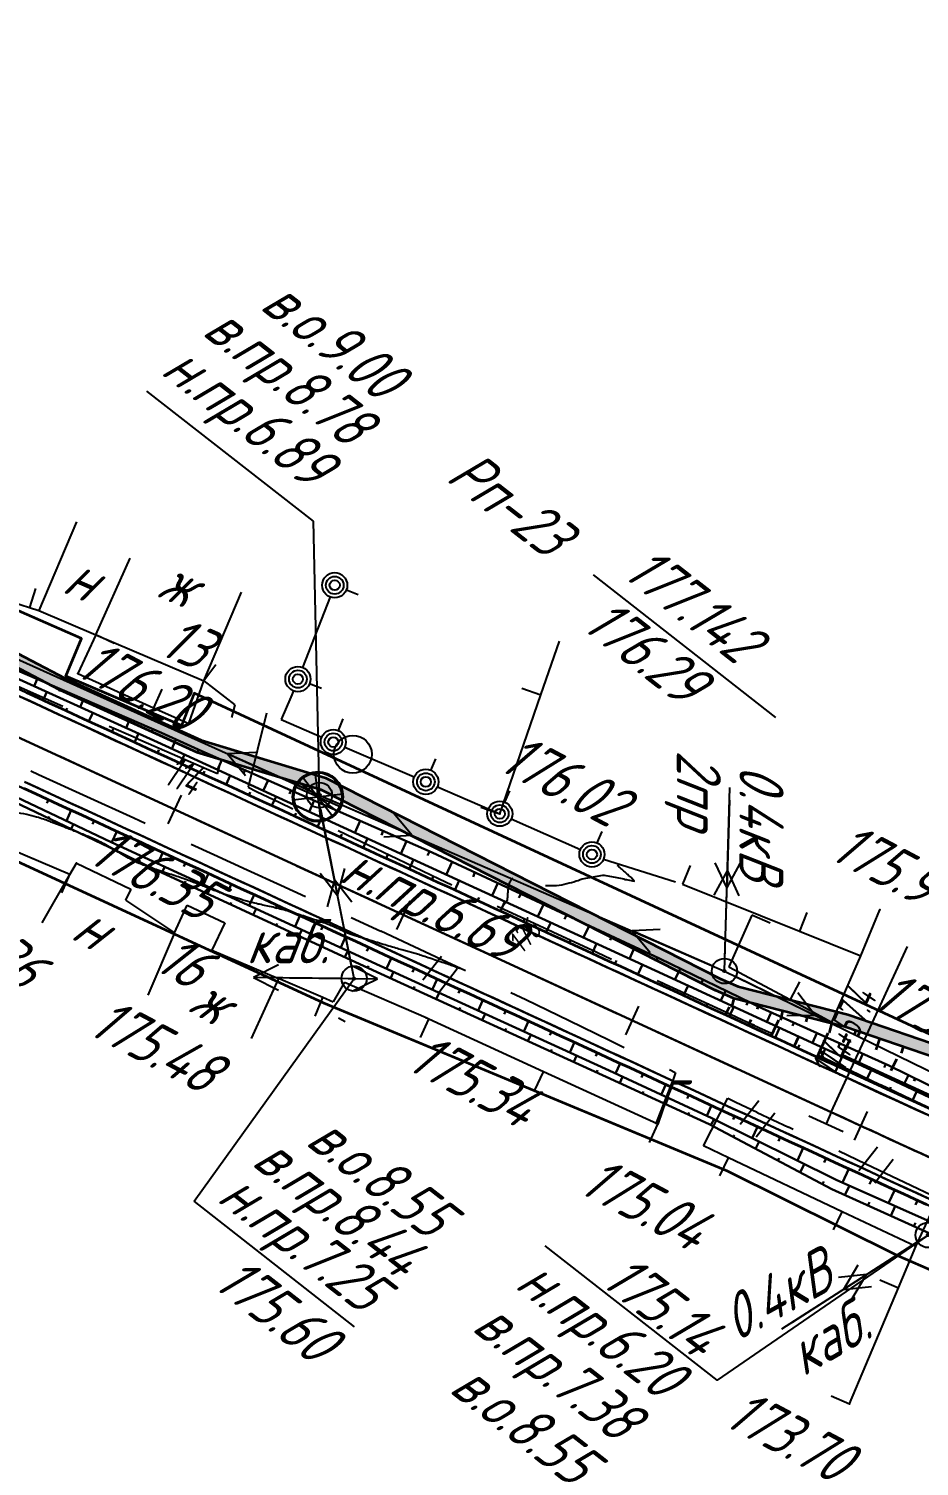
# Model space of a CAD drawing. Header units: millimetres. Extents: x -698 to 8131, y -704 to 4503.
# Drawn here: x 7150.6 to 7221.4, y 636.2 to 750.4 of the extents above; entities that cross this region are included whole.
import ezdxf

# ---------------------------------------------------------------- set-up
doc = ezdxf.new("R2010")
doc.units = ezdxf.units.MM
for name, pattern in [('CONTI', [0]), ('DASHED', [0.75, 0.5, -0.25]), ('STROT', [1.7, 0.5, -1.2])]:
    doc.linetypes.add(name, pattern=pattern)
for name, color, linetype, lineweight in [('10', 1, 'Continuous', 35), ('КОПИЯ_ОСЬ_13_ОТКОСЫ', 7, 'Continuous', 30), ('КОПИЯ_ОСЬ_ГРАНИЦЫ_ПОЛОС', 7, 'Continuous', 30), ('Остановки', 1, 'Continuous', 30), ('ОСЬ_ВЕРХ_ПОКРЫТИЯ_ГРАНИЦЫ_ПОЛОС', 7, 'Continuous', 30), ('ОСЬ_ВЕРХ_ПОКРЫТИЯ_ОСЬ', 1, 'Continuous', 30), ('Ось_примыкания', 1, 'Continuous', 35), ('Тротуар', 40, 'Continuous', 35)]:
    doc.layers.add(name, color=color, linetype=linetype, lineweight=lineweight)
for name, color, linetype in [('GOR_BDEFAULT', 212, 'CONTI'), ('NAD_MDEFAULT', 7, 'CONTI'), ('PI_OTDEFAULT', 172, 'CONTI'), ('PI_TTDEFAULT', 5, 'CONTI'), ('SIT_LDEFAULT', 7, 'CONTI'), ('USLZNDEFAULT', 7, 'CONTI'), ('ZAPSKDEFAULT', 7, 'CONTI'), ('ОСЬ_ВЕРХ_ПОКРЫТИЯ_ПИКЕТЫ', 1, 'Continuous'), ('ОСЬ_ВЕРХ_ПОКРЫТИЯ_РАЗБИВКА_КРИВ', 1, 'Continuous'), ('разметка', 7, 'Continuous')]:
    doc.layers.add(name, color=color, linetype=linetype)
doc.styles.add('eskd', font='isocpeui.ttf', dxfattribs={"width": 1.2})
doc.styles.add('SHRFT', font='isocpeui.ttf', dxfattribs={"width": 3.5})
doc.styles.get("Standard").update_dxf_attribs({"font": 'isocpeui.ttf'})

# ---------------------------------------------------------------- blocks, each defined once
blk = doc.blocks.new('BL_2011')
at = {"color": 0}
for p, q in [((0, 0), (0, 2.4)), ((1.6, 0), (1.6, 2.4))]:
    blk.add_line(p, q, dxfattribs=at)
blk = doc.blocks.new('BL_26')
at = {"color": 0}
for radius in [1, 0.1]:
    blk.add_circle((0, 0), radius, dxfattribs=at)
blk = doc.blocks.new('BL_6')
at = {"color": 0}
for p, q in [((-1.4, 1.4), (1.4, -1.4)), ((-1.4, -1.4), (1.4, 1.4)), ((-2, 0), (2, 0)), ((-1.94, 0.5), (1.94, -0.5)), ((-1.94, -0.5), (1.94, 0.5))]:
    blk.add_line(p, q, dxfattribs=at)
for radius in [2, 1.9]:
    blk.add_circle((0, 0), radius, dxfattribs=at)

msp = doc.modelspace()

# ---------------------------------------------------------------- hatches: boundary and pattern name
at = {"layer": 'Тротуар', "lineweight": 30, "ltscale": 7}
msp.add_hatch(color=256, dxfattribs=at).paths.add_polyline_path([(7238.51, 660.22), (7240.02, 659.35), (7276.16, 643.43), (7310.97, 627.81), (7338.54, 613.03), (7345.65, 609.36), (7356.2, 603.64), (7363.14, 599.67), (7369.95, 595.47), (7376.65, 591.22), (7377.19, 592.06), (7370.48, 596.32), (7363.65, 600.53), (7356.69, 604.52), (7346.12, 610.24), (7339.01, 613.92), (7311.41, 628.71), (7276.57, 644.35), (7240.47, 660.25), (7227.9, 667.48), (7224.18, 669.18), (7215.68, 672.08), (7206.96, 674.3), (7205.61, 674.91), (7174.21, 690.89), (7164.33, 693.86), (7153.5, 698.79), (7132.15, 709.98), (7096.05, 726.23), (7071.01, 739.23), (7046.76, 749.07), (7003.78, 769.37), (6978.59, 780.66), (6942.98, 797.05), (6924.72, 804.51), (6908.31, 812.24), (6907.78, 811.39), (6924.32, 803.59), (6942.58, 796.13), (6970.84, 783.13), (6971.75, 782.71), (6978.18, 779.75), (7003.36, 768.46), (7046.36, 748.16), (7070.6, 738.32), (7095.61, 725.33), (7131.71, 709.08), (7153.06, 697.89), (7163.98, 692.92), (7173.84, 689.96), (7205.15, 674.02), (7206.63, 673.36), (7215.43, 671.11), (7223.81, 668.25), (7227.44, 666.59), (7233.54, 663.08), (7234.41, 662.58)])

# ---------------------------------------------------------------- linework, layer by layer
at = {"linetype": 'Continuous'}
msp.add_lwpolyline([(7221.98, 654.52), (7205.3, 643.06), (7191.65, 653.73)], dxfattribs=at)
at = {"layer": '10'}
for points in [[(7557.08, 408.21), (7502.4, 474.09), (7438.51, 545.9), (7384.5, 596.29), (7381.69, 589.87), (7359.57, 604.59), (7346, 610.97), (7346.93, 612.49), (7259.5, 653.22), (7163.78, 697.6), (7162.77, 695.04), (7153.58, 698.96), (7154.83, 701.95), (7107.48, 722.73), (7037.23, 756.52), (7008.44, 769.14), (7005.58, 770.2), (6980.05, 780.78), (6981.05, 782.78), (6942.35, 801.08), (6941.6, 799.04), (6896.91, 821.23), (6913.82, 871.71)], [(6994.1, 758.53), (7040.02, 735.71), (7044.06, 733.7), (7072.31, 719.67), (7095.9, 709.73), (7115.45, 700.07), (7174.04, 673.01), (7206.09, 659.68), (7219.61, 652.95), (7247.64, 640.79), (7301.6, 617.39), (7300.3, 614.53), (7309.24, 610.38), (7309.92, 612), (7354.73, 590.42), (7366.7, 578.18), (7366.7, 578.18), (7420.77, 522.86), (7453.78, 488.15), (7485.29, 455.37), (7519.63, 419.45), (7515.41, 411.68), (7534.82, 388.2), (7579.15, 342.64)]]:
    msp.add_lwpolyline(points, dxfattribs=at)
at = {"layer": 'GOR_BDEFAULT', "color": 212, "elevation": 176, "flags": 128}
for points in [[(7184.91, 675.73), (7184.87, 675.75), (7184.81, 675.76), (7184.75, 675.78), (7184.69, 675.81), (7184.61, 675.83), (7184.54, 675.86), (7184.45, 675.89), (7184.37, 675.92), (7184.27, 675.95), (7184.17, 675.98), (7184.07, 676.02), (7183.96, 676.06), (7183.84, 676.1), (7183.72, 676.14), (7183.6, 676.18), (7183.47, 676.22), (7183.34, 676.27), (7183.2, 676.31), (7183.06, 676.36), (7182.92, 676.41), (7182.78, 676.46), (7182.64, 676.5), (7182.49, 676.55), (7182.36, 676.6), (7182.22, 676.64), (7182.08, 676.69), (7181.96, 676.73), (7181.83, 676.77), (7181.71, 676.81), (7181.6, 676.84), (7180.26, 677.22), (7180.15, 677.25), (7180.03, 677.28), (7179.91, 677.32), (7179.78, 677.36), (7179.64, 677.4), (7179.51, 677.44), (7179.36, 677.48), (7179.22, 677.52), (7179.07, 677.57), (7178.93, 677.61), (7178.78, 677.66), (7178.63, 677.7), (7178.48, 677.75), (7178.33, 677.8), (7178.18, 677.84), (7178.03, 677.89), (7177.89, 677.93), (7177.74, 677.97), (7177.61, 678.02), (7177.47, 678.06), (7177.34, 678.1), (7177.21, 678.14), (7177.09, 678.17), (7176.97, 678.21), (7176.86, 678.24), (7176.76, 678.27), (7176.66, 678.3), (7176.56, 678.33), (7176.48, 678.36), (7176.4, 678.38), (7175.78, 678.6), (7175.74, 678.62), (7175.7, 678.65), (7175.65, 678.67), (7175.6, 678.7), (7175.55, 678.73), (7175.49, 678.76), (7175.43, 678.79), (7175.37, 678.82), (7175.3, 678.86), (7175.22, 678.9), (7175.14, 678.93), (7175.06, 678.97), (7174.96, 679.01), (7174.87, 679.06), (7174.76, 679.1), (7174.65, 679.14), (7174.54, 679.19), (7174.42, 679.23), (7174.29, 679.28), (7174.16, 679.33), (7174.03, 679.37), (7173.89, 679.42), (7173.75, 679.47), (7173.61, 679.52), (7173.47, 679.57), (7173.32, 679.61), (7173.17, 679.66), (7173.03, 679.71), (7172.88, 679.76), (7172.73, 679.81), (7172.59, 679.86), (7172.44, 679.91), (7172.3, 679.95), (7172.15, 680), (7172.01, 680.05), (7171.87, 680.09), (7171.72, 680.14), (7171.58, 680.18), (7171.44, 680.22), (7171.3, 680.27), (7171.16, 680.31), (7171.02, 680.35), (7170.88, 680.39), (7170.74, 680.43), (7170.6, 680.46), (7170.46, 680.5), (7170.32, 680.53), (7170.18, 680.57), (7170.04, 680.6), (7169.9, 680.63), (7169.76, 680.66), (7169.63, 680.69), (7169.49, 680.72), (7169.36, 680.75), (7169.22, 680.78), (7169.09, 680.81), (7168.97, 680.84), (7168.84, 680.86), (7168.72, 680.89), (7168.6, 680.92), (7168.48, 680.95), (7168.37, 680.98), (7168.26, 681.01), (7168.15, 681.03), (7168.04, 681.06), (7167.94, 681.09), (7167.84, 681.12), (7167.74, 681.15), (7167.64, 681.18), (7167.54, 681.21), (7167.45, 681.24), (7167.36, 681.26), (7167.27, 681.29), (7167.18, 681.32), (7167.09, 681.35), (7167, 681.38), (7166.91, 681.4), (7166.82, 681.43), (7166.74, 681.46), (7166.65, 681.48), (7166.57, 681.51), (7166.48, 681.54), (7166.39, 681.57), (7166.3, 681.6), (7166.21, 681.63), (7166.12, 681.66), (7166.03, 681.69), (7165.94, 681.72), (7165.84, 681.76), (7165.75, 681.79), (7165.65, 681.83), (7165.54, 681.87), (7165.44, 681.9), (7165.34, 681.94), (7165.23, 681.99), (7165.13, 682.03), (7165.02, 682.07), (7164.91, 682.11), (7164.81, 682.15), (7164.7, 682.19), (7164.59, 682.24), (7164.49, 682.28), (7164.39, 682.32), (7164.29, 682.36), (7164.19, 682.4), (7164.09, 682.44), (7164, 682.47), (7163.9, 682.51), (7163.81, 682.55), (7163.72, 682.58), (7163.62, 682.62), (7163.53, 682.65), (7163.43, 682.69), (7163.33, 682.72), (7163.23, 682.76), (7163.12, 682.8), (7163.02, 682.84), (7162.9, 682.88), (7162.78, 682.92), (7162.66, 682.96), (7162.53, 683.01), (7162.39, 683.05), (7162.25, 683.1), (7162.11, 683.15), (7161.96, 683.2), (7161.81, 683.24), (7161.65, 683.29), (7161.5, 683.35), (7161.35, 683.4), (7161.19, 683.45), (7161.04, 683.5), (7160.89, 683.55), (7160.75, 683.59), (7160.61, 683.64), (7160.47, 683.69), (7160.34, 683.73), (7160.21, 683.78), (7160.08, 683.82), (7159.96, 683.87), (7159.85, 683.91), (7159.73, 683.95), (7159.62, 684), (7159.5, 684.05), (7159.39, 684.09), (7159.28, 684.14), (7159.17, 684.2), (7159.05, 684.25), (7158.93, 684.31), (7158.81, 684.37), (7158.69, 684.44), (7158.56, 684.51), (7158.43, 684.58), (7158.3, 684.66), (7158.16, 684.74), (7158.03, 684.82), (7157.89, 684.9), (7157.74, 684.98), (7157.6, 685.07), (7157.46, 685.15), (7157.32, 685.24), (7157.17, 685.32), (7157.03, 685.4), (7156.89, 685.48), (7156.76, 685.56), (7156.62, 685.63), (7156.49, 685.7), (7156.35, 685.77), (7156.22, 685.83), (7156.1, 685.9), (7155.97, 685.95), (7155.85, 686.01), (7155.73, 686.06), (7155.61, 686.12), (7155.49, 686.16), (7155.37, 686.21), (7155.26, 686.26), (7155.14, 686.31), (7155.03, 686.35), (7154.92, 686.4), (7154.8, 686.44), (7154.69, 686.48), (7154.58, 686.53), (7154.47, 686.57), (7154.36, 686.61), (7154.25, 686.65), (7154.15, 686.69), (7154.05, 686.74), (7153.94, 686.77), (7153.85, 686.81), (7153.75, 686.85), (7153.66, 686.88), (7153.57, 686.92), (7153.49, 686.95), (7153.41, 686.98), (7153.34, 687.01), (7152.41, 687.37), (7152.33, 687.4), (7152.24, 687.43), (7152.14, 687.47), (7152.04, 687.51), (7151.93, 687.55), (7151.81, 687.59), (7151.68, 687.63), (7151.55, 687.67), (7151.4, 687.72), (7151.24, 687.76), (7151.07, 687.81), (7150.88, 687.86), (7150.68, 687.91), (7150.47, 687.96), (7150.25, 688.01), (7150.01, 688.05), (7149.76, 688.1), (7149.49, 688.15), (7149.22, 688.2), (7148.93, 688.25), (7148.63, 688.3), (7148.32, 688.35), (7148, 688.39), (7147.67, 688.44), (7147.34, 688.48), (7147, 688.53), (7146.65, 688.57), (7146.3, 688.61), (7145.94, 688.65), (7145.58, 688.69)], [(7191.68, 682.34), (7191.9, 682.32), (7192.11, 682.32), (7192.32, 682.32), (7192.54, 682.34), (7192.75, 682.36), (7192.96, 682.39), (7193.16, 682.43), (7193.36, 682.48), (7193.55, 682.53), (7193.74, 682.58), (7193.93, 682.63), (7194.1, 682.69), (7194.27, 682.74), (7194.42, 682.8), (7194.57, 682.85), (7196.21, 683.15), (7196.34, 683.14), (7196.47, 683.12), (7196.61, 683.1), (7196.75, 683.08), (7196.9, 683.05), (7197.05, 683.02), (7197.2, 683), (7197.34, 682.97), (7197.48, 682.94), (7197.62, 682.91), (7197.76, 682.88), (7197.89, 682.85), (7198, 682.82), (7198.11, 682.8), (7198.21, 682.77), (7198.71, 682.67), (7198.46, 682.96), (7198.41, 683.01), (7198.34, 683.07), (7198.27, 683.13), (7198.2, 683.2), (7198.12, 683.27), (7198.04, 683.34), (7197.96, 683.41), (7197.88, 683.48), (7197.8, 683.56), (7197.72, 683.63), (7197.64, 683.69), (7197.57, 683.76), (7197.5, 683.82), (7197.43, 683.88), (7197.37, 683.93)], [(7188.2, 680.61), (7188.65, 681.2), (7188.66, 681.31), (7188.67, 681.43), (7188.68, 681.56), (7188.69, 681.7), (7188.7, 681.84), (7188.71, 681.98), (7188.72, 682.12), (7188.74, 682.25), (7188.77, 682.38), (7188.8, 682.5), (7188.84, 682.61), (7188.89, 682.71), (7188.95, 682.79), (7189.03, 682.86), (7189.11, 682.91)]]:
    msp.add_lwpolyline(points, dxfattribs=at)
at = {"layer": 'NAD_MDEFAULT', "color": 0}
msp.add_line((7195.45, 706.99), (7209.93, 695.68), dxfattribs=at)
at = {"layer": 'PI_TTDEFAULT', "color": 5}
for p in [(7154.52, 699.17, 176.29), (7188.04, 688.03, 176.02), (7154.42, 684.11, 175.65), (7153.89, 683.21, 175.49), (7218.21, 680.39, 175.91), (7162.14, 678.46, 175.48), (7182.19, 671.82, 175.34), (7214.41, 671.48, 175.35), (7200.59, 663.37, 175.04), (7215.82, 641.18, 173.7)]:
    msp.add_point(p, dxfattribs=at)
at = {"layer": 'SIT_LDEFAULT', "color": 7}
for p, q in [((7173.25, 711.27), (7160.01, 721.57)), ((7154.43, 711.21), (7151.43, 704.17)), ((7173.72, 689.51), (7173.25, 711.27)), ((7131.46, 708.51), (7173.72, 689.51)), ((7155.97, 702.23), (7158.68, 708.31)), ((7143.22, 706.78), (7150.7, 704.4)), ((7151.18, 705.92), (7150.7, 704.4)), ((7164.53, 698.58), (7167.53, 705.62)), ((7175.86, 705.81), (7176.79, 705.44)), ((7150.7, 704.4), (7151.43, 704.17)), ((7174.57, 705.24), (7172.38, 699.65)), ((7151.44, 704.16), (7155.97, 702.23)), ((7155.97, 702.23), (7154.52, 699.17)), ((7155.97, 702.23), (7164.53, 698.58)), ((7157.42, 701.54), (7155.97, 702.23)), ((7191.3, 697.48), (7192.77, 701.73)), ((7165.5, 699.85), (7164.53, 698.58)), ((7147.1, 699.34), (7151.02, 697.61)), ((7154.52, 699.17), (7160.55, 696.45)), ((7163.35, 695.19), (7164.53, 698.58)), ((7164.53, 698.58), (7167.01, 696.68)), ((7151.02, 697.6), (7153.35, 696.58)), ((7161.2, 697.91), (7160.55, 696.45)), ((7171.65, 697.79), (7171.45, 697.29)), ((7172.94, 698.36), (7173.87, 697.99)), ((7188.04, 688.03), (7191.3, 697.48)), ((7189.79, 698), (7191.3, 697.48)), ((7160.55, 696.45), (7163.35, 695.19)), ((7166.76, 695.67), (7167.02, 696.68)), ((7171.45, 697.29), (7170.67, 695.51)), ((7169.51, 696.02), (7168.05, 690.13)), ((7170.67, 695.51), (7173.91, 694.12)), ((7175.22, 694.64), (7175.61, 695.56)), ((7157.02, 694.99), (7159.12, 694.07)), ((7159.12, 694.06), (7162.45, 692.6)), ((7168.66, 692.88), (7166.42, 692.79)), ((7172.81, 689.92), (7166.42, 692.79)), ((7166.42, 692.79), (7167.84, 691.06)), ((7175.74, 693.32), (7181.25, 690.95)), ((7162.45, 692.6), (7164.76, 691.59)), ((7165.62, 691.21), (7165.77, 691.79)), ((7182.56, 691.47), (7182.96, 692.39)), ((7150.79, 691.44), (7151.42, 691.15)), ((7151.42, 691.15), (7155.25, 689.4)), ((7164.76, 691.6), (7165.62, 691.22)), ((7155.25, 689.4), (7158.97, 687.7)), ((7168.05, 690.13), (7168.73, 689.8)), ((7168.73, 689.8), (7170.58, 688.91)), ((7176.47, 674.94), (7173.59, 689.38)), ((7173.72, 689.51), (7205.88, 675.54)), ((7183.09, 690.16), (7188.04, 688.03)), ((7188.44, 688.94), (7188.85, 689.86)), ((7205.88, 675.54), (7206.3, 690.11)), ((7170.58, 688.92), (7171.6, 688.43)), ((7173.79, 688.4), (7175.15, 681.53)), ((7174.64, 689.11), (7181.06, 686.32)), ((7186.53, 688.55), (7188.04, 688.03)), ((7206.27, 689.11), (7206.07, 682.11)), ((7153.89, 683.21), (7144.69, 687.13)), ((7158.97, 687.71), (7159.88, 687.29)), ((7181.06, 686.32), (7179.62, 688.04)), ((7188.95, 687.63), (7194.44, 685.2)), ((7175.21, 686.7), (7176.48, 686.09)), ((7176.48, 686.08), (7179.91, 684.45)), ((7178.82, 686.2), (7181.06, 686.32)), ((7195.76, 685.71), (7196.17, 686.63)), ((7163.52, 685.62), (7165.34, 684.78)), ((7153.89, 683.21), (7154.42, 684.11)), ((7154.42, 684.11), (7158.75, 682.03)), ((7165.34, 684.78), (7167.99, 683.57)), ((7175.15, 681.53), (7175.74, 683.69)), ((7179.91, 684.45), (7183.23, 682.86)), ((7196.28, 684.43), (7202, 682.61)), ((7203.15, 683.92), (7202.55, 682.43)), ((7205.13, 684.14), (7206.07, 682.11)), ((7206.07, 682.11), (7207.13, 684.08)), ((7151.69, 679.38), (7153.89, 683.21)), ((7153.26, 681.74), (7153.89, 683.21)), ((7167.99, 683.57), (7170.64, 682.36)), ((7173.78, 683.3), (7175.15, 681.53)), ((7174.91, 682.79), (7174.32, 680.63)), ((7176.27, 675.92), (7174.91, 682.79)), ((7176.28, 681.02), (7174.91, 682.79)), ((7183.23, 682.86), (7184.23, 682.39)), ((7206.11, 683.54), (7205.05, 681.57)), ((7205.91, 676.54), (7206.11, 683.54)), ((7207.05, 681.51), (7206.11, 683.54)), ((7158.75, 682.03), (7158.33, 681.17)), ((7170.64, 682.36), (7172.61, 681.46)), ((7202.55, 682.43), (7211.83, 678.71)), ((7158.33, 681.17), (7162.2, 678.58)), ((7162.2, 678.58), (7163.22, 680.77)), ((7163.22, 680.77), (7166.2, 679.38)), ((7187.84, 680.69), (7188.99, 680.15)), ((7216.72, 676.74), (7218.22, 680.39)), ((7166.2, 679.38), (7165.18, 677.19)), ((7176.24, 679.79), (7178.59, 678.71)), ((7188.99, 680.16), (7192.25, 678.64)), ((7208.05, 679.98), (7206.24, 675.87)), ((7209.51, 679.34), (7208.05, 679.98)), ((7212.43, 680.19), (7211.83, 678.71)), ((7162.2, 678.58), (7160.1, 673.62)), ((7178.59, 678.72), (7181.23, 677.5)), ((7192.25, 678.64), (7195.74, 677.03)), ((7200.78, 678.85), (7198.54, 678.73)), ((7204.96, 675.94), (7198.54, 678.73)), ((7198.54, 678.73), (7199.98, 677.01)), ((7211.83, 678.71), (7216.72, 676.75)), ((7165.18, 677.19), (7170.48, 674.95)), ((7181.23, 677.5), (7183.84, 676.28)), ((7195.74, 677.03), (7196.92, 676.48)), ((7170.48, 676.02), (7168.47, 675.04)), ((7178.33, 674.92), (7176.34, 675.94)), ((7183.84, 676.27), (7185.31, 675.57)), ((7206.24, 675.87), (7211.09, 673.27)), ((7214.41, 671.49), (7216.72, 676.75)), ((7163.77, 657.26), (7176.47, 674.94)), ((7170.48, 674.95), (7168.29, 670.18)), ((7175.47, 674.95), (7168.47, 675.04)), ((7168.47, 675.04), (7170.46, 674.02)), ((7170.33, 675.02), (7176.47, 674.94)), ((7174, 673.44), (7170.48, 674.96)), ((7171.33, 675.01), (7178.33, 674.92)), ((7175.72, 674.65), (7174.81, 673.09)), ((7182.19, 671.82), (7175.72, 674.64)), ((7176.32, 673.94), (7178.33, 674.92)), ((7200.55, 674.8), (7202.74, 673.79)), ((7205.88, 675.54), (7239.9, 658.95)), ((7206.78, 675.1), (7213.07, 672.03)), ((7211.85, 674.68), (7211.09, 673.27)), ((7173.37, 671.97), (7174, 673.44)), ((7174.81, 673.08), (7174, 673.43)), ((7188.91, 673.84), (7190.1, 673.27)), ((7202.74, 673.79), (7205.9, 672.33)), ((7213.07, 672.03), (7211.71, 673.81)), ((7190.1, 673.28), (7193.54, 671.61)), ((7205.9, 672.33), (7208.61, 671.07)), ((7211.09, 673.27), (7214.41, 671.48)), ((7175.75, 671.5), (7175.23, 671.81)), ((7181.75, 670.26), (7182.41, 671.72)), ((7182.41, 671.72), (7182.19, 671.82)), ((7191.5, 667.54), (7182.41, 671.72)), ((7193.54, 671.61), (7196.76, 670.04)), ((7210.83, 672.01), (7213.07, 672.03)), ((7196.76, 670.04), (7197.92, 669.48)), ((7208.61, 671.07), (7209.62, 670.6)), ((7213.24, 668.9), (7213.45, 668.8)), ((7201.51, 667.72), (7201.98, 667.49)), ((7213.45, 668.8), (7215.87, 667.66)), ((7190.83, 666.09), (7191.5, 667.54)), ((7200.59, 663.37), (7191.5, 667.54)), ((7201.99, 667.49), (7200.59, 663.37)), ((7215.87, 667.66), (7218.28, 666.51)), ((7204.23, 661.66), (7206.15, 665.44)), ((7206.15, 665.44), (7206.78, 665.14)), ((7218.28, 666.52), (7220.7, 665.38)), ((7206.78, 665.14), (7208.49, 664.33)), ((7208.49, 664.32), (7210.97, 663.15)), ((7220.7, 665.38), (7222.29, 664.63)), ((7199.92, 661.92), (7200.59, 663.37)), ((7210.97, 663.16), (7211.35, 662.98)), ((7206.2, 660.72), (7204.23, 661.66)), ((7214.97, 661.26), (7217.1, 660.24)), ((7205.51, 659.27), (7206.2, 660.72)), ((7215.24, 656.43), (7206.21, 660.72)), ((7217.1, 660.24), (7220.17, 658.78)), ((7220.17, 658.78), (7222.84, 657.5)), ((7176.51, 647.3), (7163.77, 657.26)), ((7214.55, 654.99), (7215.24, 656.43)), ((7221.07, 653.67), (7215.24, 656.43)), ((7221.07, 653.67), (7222.75, 657.3)), ((7210.44, 647.13), (7222.06, 654.58)), ((7221.22, 654.04), (7215.33, 650.26)), ((7219.69, 650.4), (7221.07, 653.67)), ((7216.47, 652.18), (7215.33, 650.26)), ((7211.28, 647.67), (7217.17, 651.45)), ((7217.17, 651.45), (7214.95, 651.21)), ((7216.03, 649.53), (7217.17, 651.45)), ((7218.22, 651.02), (7219.69, 650.4)), ((7215.33, 650.26), (7217.55, 650.5)), ((7215.82, 641.18), (7219.69, 650.4)), ((7214.35, 641.8), (7215.82, 641.18))]:
    msp.add_line(p, q, dxfattribs=at)
for centre, radius in [((7174.93, 706.17), 1), ((7174.93, 706.17), 0.7), ((7174.93, 706.17), 0.4), ((7172.01, 698.72), 1), ((7172.01, 698.72), 0.7), ((7172.01, 698.72), 0.4), ((7174.82, 693.72), 1), ((7174.82, 693.72), 0.7), ((7174.82, 693.72), 0.4), ((7176.37, 692.75), 1.5), ((7182.17, 690.56), 1), ((7182.17, 690.56), 0.7), ((7182.17, 690.56), 0.4), ((7188.04, 688.03), 1), ((7188.04, 688.03), 0.7), ((7188.04, 688.03), 0.4), ((7195.36, 684.8), 1), ((7195.36, 684.8), 0.7), ((7195.36, 684.8), 0.4)]:
    msp.add_circle(centre, radius, dxfattribs=at)
at = {"layer": 'КОПИЯ_ОСЬ_13_ОТКОСЫ'}
for points in [[(6954.34, 788.07), (7219.05, 666.02), (7231.16, 660.49), (7243.3, 655.01), (7289.46, 634.34), (7298.07, 630.51), (7302.43, 628.56), (7305.91, 627), (7313.73, 623.44), (7319.81, 620.62), (7325, 618.17), (7328.3, 616.57), (7331.6, 614.97)], [(6951.41, 781.71), (7216.13, 659.66), (7228.27, 654.12), (7240.43, 648.62), (7286.6, 627.95), (7295.18, 624.07), (7299.5, 622.1), (7308.13, 618.13), (7315.01, 614.91), (7320.14, 612.45), (7325.19, 609.99), (7328.39, 608.4), (7331.58, 606.79)], [(7146.73, 700.12), (7160.85, 693.71), (7200.39, 675.58), (7218.55, 667.21), (7227.59, 662.96), (7236.64, 658.74), (7242.78, 656.17), (7255.09, 651.04), (7256.46, 650.43), (7273.06, 642.23), (7289.71, 634.89), (7298.32, 631.06), (7302.67, 629.11), (7308.77, 626.36), (7314.86, 623.59), (7320.93, 620.77), (7326.13, 618.31), (7327.86, 617.48), (7331.07, 615.91)], [(7146.73, 700.12), (7160.85, 693.71), (7200.39, 675.58), (7218.55, 667.21), (7227.59, 662.96), (7236.64, 658.74), (7242.78, 656.17), (7255.09, 651.04), (7256.46, 650.43), (7273.06, 642.23), (7289.71, 634.89), (7298.32, 631.06), (7302.67, 629.11), (7308.77, 626.36), (7314.86, 623.59), (7320.93, 620.77), (7326.13, 618.31), (7327.86, 617.48), (7331.07, 615.91)], [(7146.95, 700.6), (7161.18, 694.44), (7164.38, 693.01), (7182.68, 684.94), (7200.72, 676.54), (7208.91, 672.56), (7218.93, 668.03), (7227.89, 663.64), (7236.87, 659.27), (7243.09, 656.86), (7255.55, 652.08), (7256.9, 651.43), (7273.28, 642.74), (7290.07, 635.7), (7291.73, 634.99), (7299.65, 631.69), (7304.06, 629.85), (7307.58, 628.36), (7310.22, 627.24), (7317.99, 623.51), (7323.15, 620.97), (7328.31, 618.4), (7331.53, 616.83)], [(7151.31, 698.71), (7151.07, 698.15)], [(7151.78, 697.04), (7152.08, 697.7)], [(7153.15, 697.92), (7153.07, 697.73)], [(7153.59, 696.2), (7153.69, 696.42)], [(7154.99, 697.12), (7154.71, 696.5)], [(7156.82, 696.33), (7156.73, 696.12)], [(7155.41, 695.37), (7155.72, 696.04)], [(7158.66, 695.53), (7158.36, 694.84)], [(7157.22, 694.53), (7157.33, 694.75)], [(7159.04, 693.69), (7159.36, 694.39)], [(7160.49, 694.74), (7160.39, 694.51)], [(7162.32, 693.93), (7161.99, 693.19)], [(7160.86, 692.85), (7160.96, 693.09)], [(7164.15, 693.12), (7164.04, 692.87)], [(7143.01, 692.05), (7157.01, 685.38), (7160.15, 683.83), (7178.3, 675.44), (7196.5, 667.15), (7204.67, 663.37), (7214.41, 658.22), (7223.54, 654.1), (7232.69, 650), (7238.84, 647.4), (7251.14, 642.23), (7252.49, 641.56), (7269.37, 633.99), (7285.96, 626.51), (7290.19, 624.58), (7296.25, 621.81), (7305.72, 617.43), (7313.38, 613.67), (7318.46, 611.13), (7323.51, 608.55), (7327.55, 606.59), (7331.57, 604.61)], [(7143.18, 692.42), (7157.19, 685.78), (7178.54, 675.96), (7196.73, 667.64), (7204.89, 663.86), (7214.76, 658.97), (7223.91, 654.9), (7233.07, 650.86), (7239.17, 648.14), (7251.37, 642.75), (7252.73, 642.12), (7269.63, 634.59), (7286.25, 627.16), (7293.96, 623.67), (7298.28, 621.7), (7306.05, 618.13), (7313.72, 614.39), (7318.81, 611.87), (7323.87, 609.3), (7327.03, 607.74), (7330.17, 606.16)], [(7143.18, 692.42), (7157.19, 685.78), (7178.54, 675.96), (7196.72, 667.64), (7204.89, 663.86), (7214.76, 658.97), (7223.91, 654.9), (7233.07, 650.86), (7239.17, 648.14), (7251.37, 642.75), (7252.73, 642.12), (7269.63, 634.59), (7286.25, 627.16), (7293.96, 623.67), (7298.28, 621.7), (7306.05, 618.13), (7313.72, 614.39), (7318.81, 611.87), (7323.87, 609.3), (7327.03, 607.74), (7330.17, 606.16)], [(7162.67, 692.02), (7163, 692.72)], [(7165.98, 692.31), (7165.63, 691.52)], [(7164.49, 691.18), (7164.6, 691.42)], [(7166.31, 690.34), (7166.64, 691.06)], [(7167.81, 691.5), (7167.69, 691.24)], [(7169.64, 690.69), (7169.26, 689.85)], [(7168.12, 689.5), (7168.23, 689.74)], [(7169.94, 688.67), (7170.27, 689.39)], [(7171.47, 689.89), (7171.34, 689.61)], [(7152.19, 689.14), (7152.07, 688.88)], [(7154.01, 688.3), (7153.63, 687.47)], [(7173.3, 689.08), (7172.9, 688.18)], [(7175.13, 688.27), (7174.99, 687.97)], [(7152.19, 687.68), (7152.25, 687.81)], [(7154, 686.82), (7154.18, 687.21)], [(7155.83, 687.47), (7155.7, 687.19)], [(7171.75, 687.83), (7171.87, 688.07)], [(7173.57, 686.99), (7173.91, 687.72)], [(7176.96, 687.47), (7176.54, 686.52)], [(7155.8, 685.96), (7155.86, 686.09)], [(7157.64, 686.63), (7157.24, 685.76)], [(7175.39, 686.16), (7175.5, 686.4)], [(7177.2, 685.32), (7177.54, 686.06)], [(7178.79, 686.66), (7178.65, 686.34)], [(7157.6, 685.09), (7157.81, 685.5)], [(7159.46, 685.79), (7159.32, 685.5)], [(7161.27, 684.95), (7160.88, 684.09)], [(7180.62, 685.85), (7180.17, 684.85)], [(7182.45, 685.04), (7182.3, 684.71)], [(7159.4, 684.2), (7159.46, 684.34)], [(7161.2, 683.34), (7161.43, 683.83)], [(7163.09, 684.12), (7162.96, 683.83)], [(7179.02, 684.48), (7179.13, 684.73)], [(7180.84, 683.64), (7181.18, 684.39)], [(7184.26, 684.2), (7183.79, 683.19)], [(7163.02, 682.5), (7163.09, 682.67)], [(7164.91, 683.28), (7164.51, 682.42)], [(7182.65, 682.81), (7182.77, 683.05)], [(7184.47, 681.97), (7184.82, 682.72)], [(7186.07, 683.36), (7185.92, 683.02)], [(7187.89, 682.52), (7187.43, 681.53)], [(7164.83, 681.66), (7165.06, 682.16)], [(7166.72, 682.44), (7166.59, 682.15)], [(7168.54, 681.6), (7168.14, 680.74)], [(7186.28, 681.13), (7186.4, 681.38)], [(7189.7, 681.67), (7189.55, 681.34)], [(7166.65, 680.83), (7166.72, 680.99)], [(7168.46, 679.99), (7168.7, 680.49)], [(7170.36, 680.77), (7170.22, 680.48)], [(7188.1, 680.29), (7188.45, 681.06)], [(7191.51, 680.83), (7191.06, 679.86)], [(7170.28, 679.15), (7170.36, 679.31)], [(7172.17, 679.93), (7171.78, 679.07)], [(7173.99, 679.09), (7173.86, 678.81)], [(7189.92, 679.46), (7190.03, 679.71)], [(7191.73, 678.62), (7192.09, 679.39)], [(7193.33, 679.98), (7193.18, 679.66)], [(7195.14, 679.14), (7194.7, 678.19)], [(7172.09, 678.31), (7172.33, 678.82)], [(7175.8, 678.25), (7175.41, 677.4)], [(7193.55, 677.78), (7193.67, 678.04)], [(7196.95, 678.29), (7196.8, 677.98)], [(7173.91, 677.47), (7173.99, 677.64)], [(7175.73, 676.63), (7175.96, 677.14)], [(7177.62, 677.42), (7177.49, 677.13)], [(7195.37, 676.94), (7195.72, 677.72)], [(7198.76, 677.45), (7198.33, 676.52)], [(7177.54, 675.79), (7177.62, 675.96)], [(7179.44, 676.58), (7179.04, 675.73)], [(7181.25, 675.74), (7181.12, 675.46)], [(7197.18, 676.11), (7197.3, 676.37)], [(7199, 675.27), (7199.36, 676.05)], [(7200.58, 676.6), (7200.43, 676.3)], [(7202.38, 675.73), (7201.95, 674.86)], [(7179.36, 674.96), (7179.59, 675.47)], [(7183.07, 674.9), (7182.68, 674.06)], [(7200.81, 674.43), (7200.94, 674.69)], [(7204.18, 674.86), (7204.03, 674.57)], [(7181.18, 674.13), (7181.26, 674.3)], [(7183, 673.3), (7183.23, 673.81)], [(7184.89, 674.07), (7184.76, 673.79)], [(7202.63, 673.59), (7202.99, 674.38)], [(7205.97, 673.98), (7205.59, 673.19)], [(7184.82, 672.47), (7184.9, 672.64)], [(7186.7, 673.23), (7186.32, 672.4)], [(7188.52, 672.39), (7188.39, 672.12)], [(7204.45, 672.76), (7204.57, 673.02)], [(7206.26, 671.92), (7206.63, 672.71)], [(7207.77, 673.11), (7207.64, 672.84)], [(7209.58, 672.25), (7209.24, 671.5)], [(7186.64, 671.64), (7186.87, 672.15)], [(7190.33, 671.56), (7189.96, 670.73)], [(7208.08, 671.08), (7208.2, 671.34)], [(7211.4, 671.43), (7211.29, 671.18)], [(7188.46, 670.81), (7188.54, 670.98)], [(7190.28, 669.98), (7190.51, 670.48)], [(7192.15, 670.72), (7192.02, 670.44)], [(7209.9, 670.24), (7210.26, 671.03)], [(7213.23, 670.61), (7212.87, 669.83)], [(7192.1, 669.15), (7192.17, 669.32)], [(7193.97, 669.88), (7193.59, 669.07)], [(7193.92, 668.32), (7194.14, 668.82)], [(7195.78, 669.04), (7195.66, 668.77)], [(7211.71, 669.41), (7211.83, 669.67)], [(7213.53, 668.57), (7213.89, 669.36)], [(7215.05, 669.78), (7214.93, 669.52)], [(7216.87, 668.96), (7216.51, 668.15)], [(7197.6, 668.21), (7197.23, 667.4)], [(7215.34, 667.73), (7215.47, 668)], [(7217.16, 666.9), (7217.52, 667.68)], [(7218.69, 668.14), (7218.57, 667.87)], [(7195.74, 667.49), (7195.81, 667.66)], [(7197.56, 666.66), (7197.78, 667.15)], [(7199.42, 667.37), (7199.29, 667.1)], [(7201.23, 666.53), (7200.86, 665.72)], [(7220.49, 667.26), (7220.11, 666.48)], [(7199.37, 665.82), (7199.45, 665.98)], [(7201.19, 664.98), (7201.41, 665.47)], [(7203.05, 665.69), (7202.92, 665.42)], [(7218.98, 666.06), (7219.1, 666.32)], [(7220.79, 665.22), (7221.15, 665.99)], [(7203, 664.14), (7203.08, 664.31)], [(7204.86, 664.86), (7204.49, 664.05)], [(7204.81, 663.3), (7205.07, 663.77)], [(7206.68, 664.02), (7206.56, 663.75)], [(7208.5, 663.18), (7208.08, 662.28)], [(7206.58, 662.36), (7206.67, 662.52)], [(7208.35, 661.43), (7208.65, 662)], [(7210.31, 662.34), (7210.17, 662.04)], [(7212.13, 661.51), (7211.67, 660.5)], [(7210.12, 660.49), (7210.22, 660.68)], [(7211.89, 659.56), (7212.24, 660.22)], [(7213.95, 660.67), (7213.79, 660.33)], [(7215.76, 659.83), (7215.26, 658.75)], [(7213.66, 658.62), (7213.77, 658.84)], [(7217.58, 659), (7217.41, 658.63)], [(7215.45, 657.75), (7215.8, 658.51)], [(7219.4, 658.16), (7218.92, 657.12)], [(7217.28, 656.92), (7217.39, 657.18)], [(7219.1, 656.1), (7219.45, 656.88)], [(7221.22, 657.33), (7221.06, 656.98)], [(7220.92, 655.28), (7221.04, 655.54)]]:
    msp.add_lwpolyline(points, dxfattribs=at)
at = {"layer": 'КОПИЯ_ОСЬ_ГРАНИЦЫ_ПОЛОС'}
for points in [[(7149.8, 697.4), (7150.71, 696.98), (7151.62, 696.56), (7152.53, 696.14), (7153.43, 695.72), (7154.34, 695.31), (7155.25, 694.89), (7156.16, 694.47), (7157.06, 694.05), (7157.97, 693.63), (7158.88, 693.21), (7159.79, 692.79), (7160.7, 692.38), (7161.6, 691.96), (7162.51, 691.54), (7163.42, 691.12), (7164.33, 690.7), (7165.23, 690.28), (7166.14, 689.87), (7167.05, 689.45), (7167.96, 689.03), (7168.86, 688.61), (7169.77, 688.19), (7170.68, 687.77), (7171.59, 687.35), (7172.49, 686.94), (7173.4, 686.52), (7174.31, 686.1), (7175.22, 685.68), (7176.13, 685.26), (7177.03, 684.84), (7177.94, 684.42), (7178.85, 684.01), (7179.76, 683.59), (7180.66, 683.17), (7181.57, 682.75), (7182.48, 682.33), (7183.39, 681.91), (7184.29, 681.5), (7185.2, 681.08), (7186.11, 680.66), (7187.02, 680.24), (7187.93, 679.82), (7188.83, 679.4), (7189.74, 678.98), (7190.65, 678.57), (7191.56, 678.15), (7192.46, 677.73), (7193.37, 677.31), (7194.28, 676.89), (7195.19, 676.47), (7196.09, 676.06), (7197, 675.64), (7197.91, 675.22), (7198.82, 674.8), (7199.72, 674.38), (7200.63, 673.96), (7201.54, 673.54), (7202.45, 673.13), (7203.36, 672.71), (7204.26, 672.29), (7205.17, 671.87), (7206.08, 671.45), (7206.99, 671.03), (7207.89, 670.62), (7208.8, 670.2), (7209.71, 669.78), (7210.62, 669.36), (7211.52, 668.94), (7212.43, 668.52), (7213.34, 668.1), (7214.25, 667.69), (7214.66, 667.5)], [(7221.9, 664.17), (7220.99, 664.58), (7220.09, 665), (7219.18, 665.41), (7218.28, 665.83), (7217.37, 666.25), (7216.46, 666.66), (7215.56, 667.08), (7214.65, 667.5), (7213.74, 667.92), (7212.84, 668.34), (7211.93, 668.75), (7211.02, 669.17), (7210.12, 669.59), (7209.21, 670.01), (7208.31, 670.43), (7207.4, 670.84), (7206.49, 671.26), (7205.59, 671.68), (7204.68, 672.1), (7203.77, 672.52), (7202.87, 672.93), (7201.96, 673.35), (7201.05, 673.77), (7200.15, 674.19), (7199.24, 674.61), (7198.33, 675.02), (7197.43, 675.44), (7196.52, 675.86), (7195.61, 676.28), (7194.71, 676.7), (7193.8, 677.11), (7192.89, 677.53), (7191.99, 677.95), (7191.08, 678.37), (7190.17, 678.79), (7189.27, 679.2), (7188.36, 679.62), (7187.45, 680.04), (7186.55, 680.46), (7185.64, 680.88), (7184.73, 681.29), (7183.83, 681.71), (7182.92, 682.13), (7182.01, 682.55), (7181.11, 682.97), (7180.2, 683.38), (7179.29, 683.8), (7178.39, 684.22), (7177.48, 684.64), (7176.57, 685.06), (7175.67, 685.47), (7174.76, 685.89), (7173.85, 686.31), (7172.95, 686.73), (7172.04, 687.15), (7171.13, 687.56), (7170.23, 687.98), (7169.32, 688.4), (7168.41, 688.82), (7167.51, 689.24), (7166.6, 689.65), (7165.69, 690.07), (7164.79, 690.49), (7163.88, 690.91), (7162.97, 691.32), (7162.07, 691.74), (7161.16, 692.16), (7160.25, 692.58), (7159.35, 693), (7158.44, 693.41), (7157.53, 693.83), (7156.63, 694.25), (7155.72, 694.67), (7154.82, 695.09), (7153.91, 695.5), (7153, 695.92), (7152.1, 696.34), (7151.19, 696.76), (7150.28, 697.18)], [(7150.31, 690.55), (7151.22, 690.14), (7152.13, 689.72), (7153.04, 689.3), (7153.95, 688.88), (7154.85, 688.46), (7155.76, 688.04), (7156.67, 687.63), (7157.58, 687.21), (7158.48, 686.79), (7159.39, 686.37), (7160.3, 685.95), (7161.21, 685.53), (7162.11, 685.12), (7163.02, 684.7), (7163.93, 684.28), (7164.84, 683.86), (7165.74, 683.44), (7166.65, 683.02), (7167.56, 682.6), (7168.47, 682.19), (7169.37, 681.77), (7170.28, 681.35), (7171.19, 680.93), (7172.1, 680.51), (7173, 680.09), (7173.91, 679.68), (7174.82, 679.26), (7175.73, 678.84), (7176.63, 678.42), (7177.54, 678), (7178.45, 677.58), (7179.36, 677.16), (7180.27, 676.75), (7181.17, 676.33), (7182.08, 675.91), (7182.99, 675.49), (7183.9, 675.07), (7184.8, 674.65), (7185.71, 674.24), (7186.62, 673.82), (7187.53, 673.4), (7188.43, 672.98), (7189.34, 672.56), (7190.25, 672.14), (7191.16, 671.73), (7192.06, 671.31), (7192.97, 670.89), (7193.88, 670.47), (7194.79, 670.05), (7195.69, 669.63), (7196.6, 669.21), (7197.51, 668.8), (7198.42, 668.38), (7199.32, 667.96), (7200.23, 667.54), (7201.14, 667.12), (7202.05, 666.7), (7202.95, 666.29), (7203.86, 665.87), (7204.77, 665.45), (7205.68, 665.03), (7206.58, 664.61), (7207.49, 664.19), (7208.4, 663.77), (7209.31, 663.36), (7210.22, 662.94), (7211.12, 662.52), (7212.03, 662.1), (7212.94, 661.68), (7213.85, 661.26), (7214.75, 660.85), (7215.66, 660.43), (7216.57, 660.01), (7217.48, 659.59), (7218.39, 659.17), (7219.3, 658.76), (7220.21, 658.34), (7221.12, 657.92), (7222.03, 657.51)]]:
    msp.add_lwpolyline(points, dxfattribs=at)
at = {"layer": 'Остановки', "color": 1, "linetype": 'Continuous'}
for points in [[(7232.85, 659.18), (7233.47, 660.52), (7215.29, 668.86), (7214.66, 667.5)], [(7214.66, 667.5), (7214.66, 667.5), (7232.84, 659.16), (7232.84, 659.16), (7232.85, 659.18)]]:
    msp.add_lwpolyline(points, dxfattribs=at)
at = {"layer": 'ОСЬ_ВЕРХ_ПОКРЫТИЯ_ГРАНИЦЫ_ПОЛОС'}
for points in [[(7150.49, 697.63), (7151.4, 697.21), (7152.3, 696.79), (7153.21, 696.38), (7154.12, 695.96), (7155.02, 695.54), (7155.93, 695.12), (7156.84, 694.71), (7157.74, 694.29), (7158.65, 693.87), (7159.56, 693.45), (7160.46, 693.03), (7161.37, 692.62), (7162.28, 692.2), (7163.18, 691.78), (7164.09, 691.36), (7165, 690.94), (7165.9, 690.53), (7166.81, 690.11), (7167.72, 689.69), (7168.62, 689.27), (7169.53, 688.85), (7170.44, 688.44), (7171.34, 688.02), (7172.25, 687.6), (7173.16, 687.18), (7174.06, 686.76), (7174.97, 686.35), (7175.88, 685.93), (7176.78, 685.51), (7177.69, 685.09), (7178.6, 684.67), (7179.5, 684.26), (7180.41, 683.84), (7181.32, 683.42), (7182.22, 683), (7183.13, 682.58), (7184.04, 682.17), (7184.94, 681.75), (7185.85, 681.33), (7186.76, 680.91), (7187.66, 680.49), (7188.57, 680.08), (7189.48, 679.66), (7190.38, 679.24), (7191.29, 678.82), (7192.2, 678.4), (7193.1, 677.99), (7194.01, 677.57), (7194.92, 677.15), (7195.82, 676.73), (7196.73, 676.31), (7197.64, 675.9), (7198.54, 675.48), (7199.45, 675.06), (7200.35, 674.64), (7201.26, 674.22), (7202.17, 673.81), (7203.07, 673.39), (7203.98, 672.97), (7204.89, 672.55), (7205.79, 672.13), (7205.97, 672.05)], [(7150.28, 690.02), (7151.19, 689.6), (7152.09, 689.18), (7153, 688.77), (7153.91, 688.35), (7154.81, 687.93), (7155.72, 687.51), (7156.63, 687.09), (7157.53, 686.68), (7158.44, 686.26), (7159.35, 685.84), (7160.25, 685.42), (7161.16, 685), (7162.07, 684.59), (7162.97, 684.17), (7163.88, 683.75), (7164.79, 683.33), (7165.69, 682.91), (7166.6, 682.5), (7167.51, 682.08), (7168.41, 681.66), (7169.32, 681.24), (7170.23, 680.82), (7171.13, 680.41), (7172.04, 679.99), (7172.95, 679.57), (7173.85, 679.15), (7174.76, 678.73), (7175.67, 678.32), (7176.57, 677.9), (7177.48, 677.48), (7178.39, 677.06), (7179.29, 676.64), (7180.2, 676.23), (7181.11, 675.81), (7182.01, 675.39), (7182.92, 674.97), (7183.82, 674.55), (7184.73, 674.14), (7185.64, 673.72), (7186.54, 673.3), (7187.45, 672.88), (7188.36, 672.46), (7189.26, 672.05), (7190.17, 671.63), (7191.08, 671.21), (7191.98, 670.79), (7192.89, 670.37), (7193.8, 669.96), (7194.7, 669.54), (7195.61, 669.12), (7196.52, 668.7), (7197.42, 668.28), (7198.33, 667.87), (7199.24, 667.45), (7200.14, 667.03), (7201.05, 666.61), (7201.96, 666.19), (7202.86, 665.78), (7203.77, 665.36), (7204.68, 664.94), (7205.58, 664.52), (7206.49, 664.1), (7207.4, 663.69), (7208.3, 663.27), (7209.21, 662.85), (7210.12, 662.43), (7211.02, 662.01), (7211.93, 661.6), (7212.84, 661.18), (7213.74, 660.76), (7214.65, 660.34), (7215.56, 659.92), (7216.47, 659.51), (7217.38, 659.09), (7218.28, 658.67), (7219.19, 658.26), (7220.1, 657.84), (7221.01, 657.42), (7221.92, 657.01)], [(7222.13, 657.46), (7221.22, 657.88), (7220.31, 658.29), (7219.4, 658.71), (7218.49, 659.13), (7217.59, 659.54), (7216.68, 659.96), (7215.77, 660.38), (7214.86, 660.8), (7213.95, 661.21), (7213.05, 661.63), (7212.14, 662.05), (7211.23, 662.47), (7210.33, 662.89), (7209.42, 663.3), (7208.51, 663.72), (7207.61, 664.14), (7206.7, 664.56), (7205.79, 664.98), (7204.89, 665.39), (7203.98, 665.81), (7203.07, 666.23), (7202.17, 666.65), (7201.26, 667.07), (7200.35, 667.48), (7199.45, 667.9), (7198.54, 668.32), (7197.63, 668.74), (7196.73, 669.16), (7195.82, 669.57), (7194.91, 669.99), (7194.01, 670.41), (7193.1, 670.83), (7192.19, 671.25), (7191.29, 671.66), (7190.38, 672.08), (7189.47, 672.5), (7188.57, 672.92), (7187.66, 673.34), (7186.75, 673.75), (7185.85, 674.17), (7184.94, 674.59), (7184.03, 675.01), (7183.13, 675.43), (7182.22, 675.84), (7181.31, 676.26), (7180.41, 676.68), (7179.5, 677.1), (7178.59, 677.52), (7177.69, 677.93), (7176.78, 678.35), (7175.87, 678.77), (7174.97, 679.19), (7174.06, 679.61), (7173.15, 680.02), (7172.25, 680.44), (7171.34, 680.86), (7170.44, 681.28), (7169.53, 681.7), (7168.62, 682.11), (7167.72, 682.53), (7166.81, 682.95), (7165.9, 683.37), (7165, 683.79), (7164.09, 684.2), (7163.18, 684.62), (7162.28, 685.04), (7161.37, 685.46), (7160.46, 685.88), (7159.56, 686.29), (7158.65, 686.71), (7157.74, 687.13), (7156.84, 687.55), (7155.93, 687.97), (7155.02, 688.38), (7154.12, 688.8), (7153.21, 689.22), (7152.3, 689.64), (7151.4, 690.06), (7150.49, 690.47)], [(7205.97, 672.05), (7206.7, 671.72), (7207.61, 671.3), (7208.51, 670.88), (7209.42, 670.46), (7210.33, 670.04), (7211.23, 669.63), (7212.14, 669.21), (7213.05, 668.79), (7213.95, 668.37), (7214.41, 668.16), (7214.41, 668.16)]]:
    msp.add_lwpolyline(points, dxfattribs=at)
at = {"layer": 'ОСЬ_ВЕРХ_ПОКРЫТИЯ_ОСЬ'}
msp.add_lwpolyline([(6955.41, 783.72), (7214.36, 664.33), (7214.36, 664.33, 0.00275), (7244.41, 650.68), (7244.41, 650.68), (7288, 631.16), (7288, 631.16), (7297.02, 627.11), (7301.53, 625.08), (7305.13, 623.44), (7307.83, 622.21), (7310.53, 620.97), (7313.22, 619.72), (7315.01, 618.89), (7316.8, 618.05), (7318.59, 617.2), (7320.38, 616.35), (7322.16, 615.5), (7323.94, 614.64), (7325.72, 613.78), (7327.5, 612.91), (7329.28, 612.04), (7331.05, 611.16)], format="xyb", dxfattribs=at)
at = {"layer": 'ОСЬ_ВЕРХ_ПОКРЫТИЯ_ПИКЕТЫ'}
for p, q in [((7161.71, 687.23), (7162.76, 689.5)), ((7161.71, 687.23), (7162.76, 689.5)), ((7179.87, 678.85), (7180.92, 681.12)), ((7198.04, 670.48), (7199.08, 672.75)), ((7216.2, 662.11), (7217.24, 664.38))]:
    msp.add_line(p, q, dxfattribs=at)
at = {"layer": 'ОСЬ_ВЕРХ_ПОКРЫТИЯ_РАЗБИВКА_КРИВ'}
for p, q in [((7214.36, 664.33), (7220.43, 677.5)), ((7214.36, 664.33), (7213.95, 663.42)), ((7212.58, 664.05), (7215.31, 662.79))]:
    msp.add_line(p, q, dxfattribs=at)
at = {"layer": 'Ось_примыкания', "color": 0}
for p, q in [((7205.97, 672.05), (7206.27, 672.69)), ((7206.63, 673.36), (7206.45, 672.64)), ((7208.57, 672.86), (7208.47, 672.5)), ((7210.5, 672.37), (7210.32, 671.64)), ((7207.79, 671.21), (7208.01, 671.7)), ((7209.6, 670.38), (7210.2, 671.67)), ((7212.44, 671.87), (7212.35, 671.5)), ((7214.38, 671.38), (7214.19, 670.63)), ((7211.42, 669.54), (7211.79, 670.35)), ((7213.24, 668.7), (7214.13, 670.64)), ((7215.49, 669.31), (7215.86, 670.12)), ((7216.3, 670.82), (7216.17, 670.43)), ((7218.19, 670.17), (7217.89, 669.28)), ((7220.08, 669.52), (7219.91, 669.02)), ((7219.13, 667.65), (7219.56, 668.58)), ((7220.95, 666.81), (7221.07, 667.09))]:
    msp.add_line(p, q, dxfattribs=at)
at = {"layer": 'Ось_примыкания', "linetype": 'Continuous'}
for points in [[(7214.41, 668.16), (7214.41, 668.16), (7213.95, 668.37), (7213.05, 668.79), (7212.14, 669.21), (7211.23, 669.63), (7210.33, 670.04), (7209.42, 670.46), (7208.51, 670.88), (7207.61, 671.3), (7206.7, 671.72), (7205.79, 672.13), (7204.89, 672.55), (7203.98, 672.97), (7203.07, 673.39), (7202.17, 673.81), (7201.26, 674.22), (7200.35, 674.64), (7199.45, 675.06), (7198.54, 675.48), (7197.64, 675.9), (7196.73, 676.31), (7195.82, 676.73), (7194.92, 677.15), (7194.01, 677.57), (7193.1, 677.99), (7192.2, 678.4), (7191.29, 678.82), (7190.38, 679.24), (7189.48, 679.66), (7188.57, 680.08), (7187.66, 680.49), (7186.76, 680.91), (7185.85, 681.33), (7184.94, 681.75), (7184.04, 682.17), (7183.13, 682.58), (7182.22, 683), (7181.32, 683.42), (7180.41, 683.84), (7179.5, 684.26), (7178.6, 684.67), (7177.69, 685.09), (7176.78, 685.51), (7175.88, 685.93), (7174.97, 686.35), (7174.06, 686.76), (7173.16, 687.18), (7172.25, 687.6), (7171.34, 688.02), (7170.44, 688.44), (7169.53, 688.85), (7168.62, 689.27), (7167.72, 689.69), (7166.81, 690.11), (7165.9, 690.53), (7165, 690.94), (7164.09, 691.36), (7163.18, 691.78), (7162.28, 692.2), (7161.37, 692.62), (7160.46, 693.03), (7159.56, 693.45), (7158.65, 693.87), (7157.74, 694.29), (7156.84, 694.71), (7155.93, 695.12), (7155.02, 695.54), (7154.12, 695.96), (7153.21, 696.38), (7152.3, 696.79), (7151.4, 697.21), (7150.49, 697.63)], [(7150.28, 690.02), (7151.19, 689.6), (7152.09, 689.18), (7153, 688.77), (7153.91, 688.35), (7154.81, 687.93), (7155.72, 687.51), (7156.63, 687.09), (7157.53, 686.68), (7158.44, 686.26), (7159.35, 685.84), (7160.25, 685.42), (7161.16, 685), (7162.07, 684.59), (7162.97, 684.17), (7163.88, 683.75), (7164.79, 683.33), (7165.69, 682.91), (7166.6, 682.5), (7167.51, 682.08), (7168.41, 681.66), (7169.32, 681.24), (7170.23, 680.82), (7171.13, 680.41), (7172.04, 679.99), (7172.95, 679.57), (7173.85, 679.15), (7174.76, 678.73), (7175.67, 678.32), (7176.57, 677.9), (7177.48, 677.48), (7178.39, 677.06), (7179.29, 676.64), (7180.2, 676.23), (7181.11, 675.81), (7182.01, 675.39), (7182.92, 674.97), (7183.82, 674.55), (7184.73, 674.14), (7185.64, 673.72), (7186.54, 673.3), (7187.45, 672.88), (7188.36, 672.46), (7189.26, 672.05), (7190.17, 671.63), (7191.08, 671.21), (7191.98, 670.79), (7192.89, 670.37), (7193.8, 669.96), (7194.7, 669.54), (7195.61, 669.12), (7196.52, 668.7), (7197.42, 668.28), (7198.33, 667.87), (7199.24, 667.45), (7200.14, 667.03), (7201.05, 666.61), (7201.96, 666.19), (7202.86, 665.78), (7203.77, 665.36), (7204.68, 664.94), (7205.58, 664.52), (7206.49, 664.1), (7207.4, 663.69), (7208.3, 663.27), (7209.21, 662.85), (7210.12, 662.43), (7211.02, 662.01), (7211.93, 661.6), (7212.84, 661.18), (7213.74, 660.76), (7214.65, 660.34), (7215.56, 659.92), (7216.47, 659.51), (7217.38, 659.09), (7218.28, 658.67), (7219.19, 658.26), (7220.1, 657.84), (7221.01, 657.42), (7221.92, 657.01)], [(7221.92, 657.01), (7221.01, 657.42), (7220.1, 657.84), (7219.19, 658.26), (7218.29, 658.67), (7217.38, 659.09), (7216.47, 659.51), (7215.56, 659.92), (7214.65, 660.34), (7213.74, 660.76), (7212.84, 661.18), (7211.93, 661.6), (7211.02, 662.01), (7210.12, 662.43), (7209.21, 662.85), (7208.3, 663.27), (7207.4, 663.69), (7206.49, 664.1), (7205.58, 664.52), (7204.68, 664.94), (7203.77, 665.36), (7202.86, 665.78), (7201.96, 666.19), (7201.05, 666.61), (7200.14, 667.03), (7199.24, 667.45), (7198.33, 667.87), (7197.42, 668.28), (7196.52, 668.7), (7195.61, 669.12), (7194.7, 669.54), (7193.8, 669.96), (7192.89, 670.37), (7191.98, 670.79), (7191.08, 671.21), (7190.17, 671.63), (7189.26, 672.05), (7188.36, 672.46), (7187.45, 672.88), (7186.54, 673.3), (7185.64, 673.72), (7184.73, 674.14), (7183.82, 674.55), (7182.92, 674.97), (7182.01, 675.39), (7181.11, 675.81), (7180.2, 676.23), (7179.29, 676.64), (7178.39, 677.06), (7177.48, 677.48), (7176.57, 677.9), (7175.67, 678.32), (7174.76, 678.73), (7173.85, 679.15), (7172.95, 679.57), (7172.04, 679.99), (7171.13, 680.41), (7170.23, 680.82), (7169.32, 681.24), (7168.41, 681.66), (7167.51, 682.08), (7166.6, 682.5), (7165.69, 682.91), (7164.79, 683.33), (7163.88, 683.75), (7162.97, 684.17), (7162.07, 684.59), (7161.16, 685), (7160.25, 685.42), (7159.35, 685.84), (7158.44, 686.26), (7157.53, 686.68), (7156.63, 687.09), (7155.72, 687.51), (7154.81, 687.93), (7153.91, 688.35), (7153, 688.77), (7152.09, 689.18), (7151.19, 689.6), (7150.28, 690.02)]]:
    msp.add_lwpolyline(points, dxfattribs=at)
at = {"layer": 'разметка', "linetype": 'STROT', "lineweight": 30, "ltscale": 7}
msp.add_lwpolyline([(7034.25, 747.37), (7034.25, 747.37), (7171, 684.32)], dxfattribs=at)
at = {"layer": 'разметка', "linetype": 'DASHED', "lineweight": 30, "ltscale": 14}
msp.add_lwpolyline([(7216.41, 663.39), (7171, 684.32)], dxfattribs=at)
at = {"layer": 'разметка', "lineweight": 30, "ltscale": 7}
msp.add_lwpolyline([(7234.6, 655.09, -0.001667), (7216.41, 663.39), (7216.41, 663.39)], format="xyb", dxfattribs=at)
at = {"layer": 'Тротуар', "linetype": 'Continuous'}
for points in [[(6907.78, 811.39), (6907.78, 811.39), (6924.31, 803.59), (6942.58, 796.13), (6978.18, 779.75), (7003.36, 768.46), (7046.36, 748.16), (7070.6, 738.32), (7095.61, 725.33), (7131.71, 709.08), (7153.06, 697.89), (7163.98, 692.92), (7173.84, 689.96), (7205.15, 674.02)], [(7003.78, 769.37), (7046.76, 749.07), (7071.01, 739.23), (7096.05, 726.23), (7132.15, 709.98), (7153.5, 698.79), (7164.33, 693.86), (7174.21, 690.89), (7205.56, 674.93), (7206.96, 674.3), (7215.68, 672.08), (7224.18, 669.18), (7227.9, 667.48), (7240.47, 660.25), (7240.47, 660.25), (7240.47, 660.25), (7240.47, 660.25), (7276.57, 644.35), (7311.41, 628.71), (7339.01, 613.92)], [(7215.43, 671.11), (7206.63, 673.36), (7205.15, 674.02)], [(7233.54, 663.08), (7227.44, 666.59), (7223.81, 668.25), (7215.43, 671.11)]]:
    msp.add_lwpolyline(points, dxfattribs=at)

# ---------------------------------------------------------------- block references
at = {"layer": 'USLZNDEFAULT', "color": 7, "rotation": 322.0000000000001}
for name, p in [('BL_6', (7173.59, 689.38)), ('BL_26', (7173.72, 689.51)), ('BL_26', (7205.88, 675.54)), ('BL_26', (7176.47, 674.94)), ('BL_2011', (7207.14, 663.37)), ('BL_2011', (7216.55, 659.7)), ('BL_26', (7222.06, 654.58))]:
    msp.add_blockref(name, p, dxfattribs=at)
at = {"layer": 'ZAPSKDEFAULT', "color": 7, "rotation": 322.0000000000001}
msp.add_blockref('BL_2011', (7181.93, 674.83), dxfattribs=at)

# ---------------------------------------------------------------- texts
at = {"layer": 'GOR_BDEFAULT', "color": 212, "style": 'SHRFT', "width": 0.75}
msp.add_text('176', height=1.722, rotation=47.5881, dxfattribs=at).set_placement((7189.79, 676.82, 176))
at = {"layer": 'NAD_MDEFAULT', "color": 7, "style": 'eskd', "oblique": 10, "width": 0.8}
for s, rotation, p in [('в.о.9.00', 322, (7168.89, 728.18)), ('в.пр.8.78', 322, (7164.3, 726.13)), ('н.пр.6.89', 322, (7161.02, 723)), (' Рп-23', 322, (7182.23, 715.65)), (' 177.142', 322, (7196.26, 708.03)), ('н', 336.5228, (7153.18, 705.67)), ('ж', 336.5228, (7160.75, 705.3)), (' 176.29', 322, (7193.02, 703.89)), ('13', 336.5228, (7160.86, 700.73)), ('2пр', 269.8849, (7202.1, 693.07)), ('0.4кВ', 269.8849, (7207.08, 692.01)), ('н.пр.6.69', 333.8769, (7175.17, 682.73)), ('н', 329.7247, (7153.86, 678.19)), ('16', 329.7247, (7160.48, 675.74)), ('ж', 329.7247, (7163.22, 672.4)), ('в.о.8.55', 322, (7172.51, 661.83)), ('в.пр.8.44', 322, (7168.23, 660.2)), ('н.пр.7.25', 322, (7165.48, 657.33)), ('0.4кВ', 29, (7206.78, 646.04)), ('н.пр.6.20', 322, (7189.14, 650.46)), ('каб.', 30, (7212.12, 643.3)), ('в.пр.7.38', 322, (7185.72, 647.07)), ('в.о.8.55', 322, (7183.91, 642.19))]:
    msp.add_text(s, height=3.5, rotation=rotation, dxfattribs=at).set_placement(p)
for s, p in [('каб.', (7167.9, 676.16)), ('Г', (7200, 663.36))]:
    msp.add_text(s, height=3.5, dxfattribs=at).set_placement(p)
at = {"layer": 'PI_OTDEFAULT', "color": 172, "style": 'eskd', "oblique": 10, "width": 0.8}
for s, rotation, p in [('176.20', 332, (7154.2, 699.08)), ('176.02', 332, (7187.8, 691.59)), ('176.35', 332, (7155.2, 684.24)), ('175.91', 332, (7214.09, 684.53)), ('176.36', 322, (7141.85, 680.17)), ('175.59', 332, (7217.48, 672.81)), ('175.48', 332, (7155.2, 670.62)), ('175.34', 332, (7180.5, 667.82)), ('175.04', 332, (7194.15, 658.03)), ('175.60', 322, (7165.14, 650.53)), ('175.14', 322, (7195.92, 650.71)), ('173.70', 332, (7205.68, 639.54))]:
    msp.add_text(s, height=3.5, rotation=rotation, dxfattribs=at).set_placement(p)
at = {"layer": 'ОСЬ_ВЕРХ_ПОКРЫТИЯ_ПИКЕТЫ', "width": 0.6}
msp.add_text('114', height=2.5, rotation=335.248, dxfattribs=at).set_placement((7161.27, 690.46))
at = {"layer": 'ОСЬ_ВЕРХ_ПОКРЫТИЯ_РАЗБИВКА_КРИВ', "width": 0.6}
msp.add_text('114+57.4', height=2.5, rotation=65.248, dxfattribs=at).set_placement((7214.96, 666.81))

doc.saveas('drawing.dxf')
